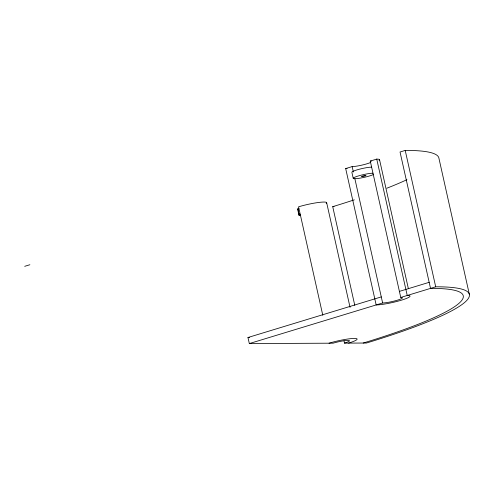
<?xml version="1.0" encoding="UTF-8"?>
<svg xmlns="http://www.w3.org/2000/svg" width="494" height="494" viewBox="0 0 494 494"><rect width="100%" height="100%" fill="white"/><g stroke="black" fill="none" stroke-linecap="round" stroke-linejoin="round"><path stroke-width="0.74" d="M300.618 215.594L298.981 215.242L297.629 209.178L298.858 208.178M298.981 215.242L300.216 214.242M24.7 266.322L29.875 264.741M381.282 296.906L247.969 337.507L249.328 343.571L382.634 302.97A10.961 1.414 -12.6 0 0 397.392 300.185A10.961 1.414 -12.6 0 0 400.758 297.45L370.272 161.075L376.743 159.099L407.229 295.48A18.791 2.421 -12.6 0 1 401.455 300.167A18.791 2.421 -12.6 0 1 376.162 304.94L345.683 168.565L352.154 166.589A10.961 1.414 -12.6 0 0 370.673 162.427M469.3 294.14L438.814 157.765A225.468 29.041 -12.6 0 0 405.216 150.429L400.041 152.004L430.527 288.385A219.206 28.232 -12.6 0 1 363.207 343.04M399.399 291.392L429.169 282.321M400.758 297.45L435.702 286.81L405.216 150.429M354.778 305.341L332.721 206.665L334.024 206.659M247.969 337.507L249.501 337.501M249.328 343.571L333.11 343.182A10.961 1.414 -12.6 0 1 347.862 340.397A10.961 1.414 -12.6 0 1 344.497 343.126L343.991 340.866M344.497 343.126L366.462 343.027A225.468 29.041 -12.6 0 0 435.702 286.81M297.629 209.178L298.098 209.45M379.546 159.71L408.334 288.521M352.154 166.589L353.358 171.98M354.865 178.711L382.634 302.97M353.229 178.359L351.876 172.295A10.961 1.414 -12.6 0 1 359.41 169.207A10.961 1.414 -12.6 0 1 371.624 167.133M326.651 202.657L350.055 307.361M322.804 315.296L298.561 206.819A18.791 2.421 -12.6 0 1 318.933 202.423A18.791 2.421 -12.6 0 1 326.207 203.398M299 213.488L299.45 215.508M297.888 208.746L299.241 214.81M329.041 343.2A18.791 2.421 -12.6 0 1 354.334 338.427A18.791 2.421 -12.6 0 1 348.566 343.108M370.272 161.075A10.961 1.414 -12.6 0 1 371.439 161.161M347.091 168.516A18.791 2.421 -12.6 0 1 345.683 168.565M376.743 159.099A18.791 2.421 -12.6 0 1 379.096 160.457M373.384 174.555A10.961 1.414 -12.6 0 1 357.353 178.538A10.961 1.414 -12.6 0 1 356.742 176.457A10.961 1.414 -12.6 0 1 372.982 173.196M406.926 179.68A219.206 28.232 -12.6 0 1 386.796 188.226M354.297 199.829A219.206 28.232 -12.6 0 1 332.721 206.665M361.688 176.377C366.406 176.636 368.407 173.9 361.688 176.377"/></g></svg>
